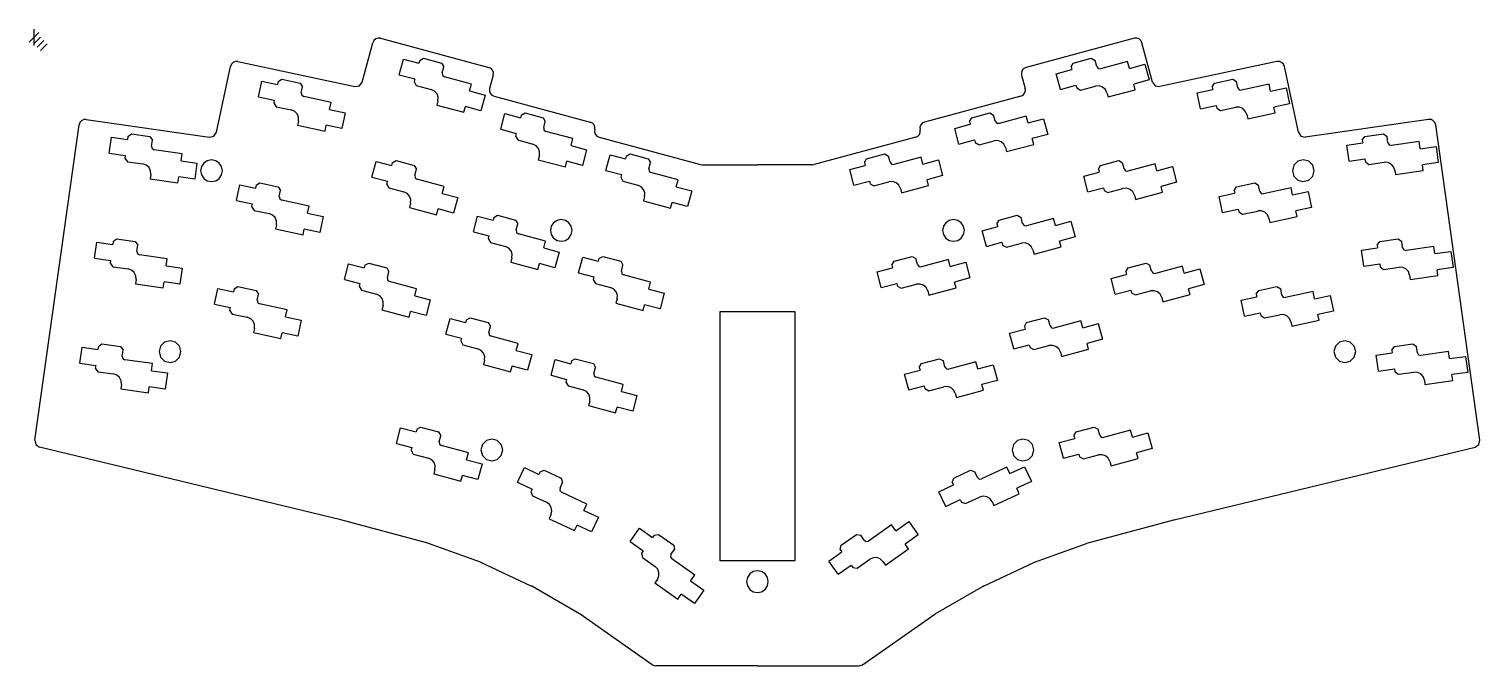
# Model space of a CAD drawing. Extents: x -1 to 232, y 0 to 102.
import ezdxf

# ---------------------------------------------------------------- set-up
doc = ezdxf.new("R2010")
doc.units = 0

msp = doc.modelspace()

# ---------------------------------------------------------------- linework, layer by layer
at = {"layer": 'BLACK'}
for p, q in [((54.558735, 100.436863), (54.38616, 100.086928)), ((54.852089, 100.694118), (54.558735, 100.436863)), ((55.221561, 100.819528), (54.852089, 100.694118)), ((55.6109, 100.794), (55.221561, 100.819528)), ((55.6112, 100.793), (72.9969, 96.13369)), ((176.592, 100.793), (159.2052, 96.13369)), ((176.987613, 100.817948), (176.5913, 100.793125)), ((177.350099, 100.693203), (176.987613, 100.817948)), ((177.63936, 100.441638), (177.350099, 100.693203)), ((177.816, 100.086), (177.63936, 100.441638)), ((52.691, 93.7606), (54.38618, 100.08678)), ((179.51, 93.7606), (177.81667, 100.08678)), ((29.2903, 85.7173), (31.5382, 96.2927)), ((31.692269, 96.652173), (31.53804, 96.29339)), ((31.972155, 96.924525), (31.692269, 96.652173)), ((32.335013, 97.068907), (31.972155, 96.924525)), ((32.7255, 97.0633), (32.335013, 97.068907)), ((32.7251, 97.0626), (51.516, 93.04094)), ((58.6301, 94.9644), (59.303199, 97.47529)), ((59.3032, 97.4753), (61.79002, 96.808551)), ((61.9062, 97.2425), (61.790048, 96.808584)), ((61.9062, 97.2425), (62.519239, 97.597041)), ((62.5192, 97.597), (65.41612, 96.819126)), ((65.4162, 96.8192), (65.770212, 96.208013)), ((65.5111, 95.2422), (65.770127, 96.207928)), ((73.34788, 95.962277), (72.997939, 96.13485)), ((73.605137, 95.66892), (73.34788, 95.962277)), ((73.730541, 95.299442), (73.605137, 95.66892)), ((158.597791, 95.668937), (158.473061, 95.306423)), ((158.849353, 95.95823), (158.597791, 95.668937)), ((159.205, 96.1349), (158.849353, 95.95823)), ((164.061, 95.1073), (166.54914, 95.774049)), ((166.432, 96.208), (166.786012, 96.819187)), ((166.432, 96.208), (166.548946, 95.774084)), ((166.786, 96.8192), (169.68292, 97.597074)), ((169.683, 97.597), (170.296039, 97.242459)), ((170.555, 96.2768), (170.295973, 97.242528)), ((170.555, 96.2772), (170.78796, 95.973591)), ((170.78796, 95.973591), (171.167372, 95.923638)), ((175.515, 97.089), (171.16711, 95.92483)), ((175.811, 95.9778), (175.514667, 97.08905)), ((175.811, 95.9778), (178.29808, 96.644549)), ((178.298, 96.6445), (178.970041, 94.13361)), ((199.478, 97.0626), (180.6873, 93.04094)), ((199.867059, 97.068922), (199.47658, 97.063337)), ((200.229903, 96.924529), (199.867059, 97.068922)), ((200.509777, 96.652176), (200.229903, 96.924529)), ((200.664, 96.2934), (200.509777, 96.652176)), ((202.913, 85.7173), (200.66404, 96.2927)), ((36.0443, 91.4005), (36.585108, 93.94314)), ((36.5851, 93.9431), (39.10314, 93.408642)), ((39.197, 93.8479), (39.103073, 93.408692)), ((39.197, 93.8479), (39.790195, 94.234191)), ((39.7902, 94.2342), (42.72416, 93.609784)), ((42.7242, 93.6098), (43.110227, 93.017134)), ((51.5158, 93.0409), (52.247019, 93.165719)), ((52.247019, 93.165719), (52.69106, 93.759931)), ((58.6301, 94.9644), (61.11718, 94.297651)), ((61.1172, 94.2977), (60.99999, 93.863784)), ((61, 93.8638), (61.354012, 93.249967)), ((61.354, 93.2499), (63.76911, 92.604317)), ((65.5111, 95.242), (65.561058, 94.862604)), ((65.561058, 94.862604), (65.864652, 94.629649)), ((70.2112, 93.4643), (65.86516, 94.62847)), ((69.9141, 92.353), (70.211227, 93.46425)), ((73.705, 94.9089), (73.122124, 92.73667)), ((73.705, 94.9101), (73.730541, 95.299442)), ((158.473061, 95.306423), (158.49791, 94.91009)), ((158.498, 94.9089), (159.079818, 92.73667)), ((164.734, 92.5964), (164.060901, 95.10729)), ((164.734, 92.5964), (167.22187, 93.263149)), ((167.222, 93.2632), (167.338152, 92.826638)), ((170.95937, 93.157913), (170.36489, 93.12066)), ((171.503114, 92.970806), (170.95937, 93.157913)), ((178.97, 94.1336), (176.48292, 93.466851)), ((176.729, 92.5488), (176.482938, 93.466903)), ((179.511, 93.76), (179.955001, 93.165813)), ((179.955001, 93.165813), (180.68617, 93.040969)), ((189.093, 93.0171), (189.476645, 93.609766)), ((189.477, 93.6098), (192.41123, 94.234216)), ((192.411, 94.2342), (193.003666, 93.847909)), ((193.213, 92.8716), (193.003979, 93.847911)), ((198.208, 93.4219), (193.80534, 92.485276)), ((198.446, 92.2974), (198.207875, 93.42188)), ((36.0443, 91.4005), (38.56313, 90.866042)), ((38.5631, 90.866), (38.469173, 90.424146)), ((42.9021, 92.0392), (42.971847, 91.662937)), ((42.9023, 92.0381), (43.110262, 93.017057)), ((42.971847, 91.662937), (43.287219, 91.44619)), ((47.688, 90.5115), (43.28719, 91.445478)), ((64.294257, 92.34417), (63.76934, 92.60303)), ((64.680155, 91.904136), (64.294257, 92.34417)), ((64.868283, 91.349921), (64.680155, 91.904136)), ((64.83, 90.7659), (64.868283, 91.349921)), ((69.9141, 92.353), (72.40118, 91.688897)), ((72.4011, 91.6889), (71.728001, 89.17536)), ((73.1221, 92.7368), (73.09727, 92.340476)), ((73.09727, 92.340476), (73.222012, 91.977977)), ((73.222012, 91.977977), (73.47358, 91.688702)), ((73.47358, 91.688702), (73.829225, 91.51205)), ((73.8291, 91.5116), (89.2842, 87.37088)), ((158.373, 91.5116), (142.9182, 87.37088)), ((158.373, 91.5121), (158.722937, 91.684654)), ((158.722937, 91.684654), (158.980202, 91.977989)), ((158.980202, 91.977989), (159.105628, 92.347447)), ((159.105628, 92.347447), (159.080119, 92.73678)), ((167.338, 92.8266), (167.94998, 92.474705)), ((167.95, 92.4747), (170.36485, 93.120283)), ((171.937024, 92.593462), (171.503114, 92.970806)), ((172.202, 92.06), (171.937024, 92.593462)), ((172.202, 92.0593), (172.383239, 91.384613)), ((172.383, 91.3846), (176.7293, 92.54877)), ((186.667, 92.0408), (189.18583, 92.577903)), ((187.207, 89.4982), (186.667251, 92.04084)), ((189.093, 93.0171), (189.185604, 92.577892)), ((193.213, 92.8708), (193.429762, 92.555429)), ((193.429762, 92.555429), (193.806036, 92.485699)), ((198.446, 92.2974), (200.96483, 92.831858)), ((200.965, 92.8319), (201.504749, 90.28926)), ((38.4692, 90.4242), (38.854168, 89.831534)), ((38.8541, 89.8315), (41.30017, 89.312917)), ((41.846647, 89.075986), (41.30005, 89.31268)), ((42.246182, 88.662419), (41.846647, 89.075986)), ((42.461489, 88.129213), (42.246182, 88.662419)), ((47.4491, 89.3844), (47.688018, 90.51152)), ((47.4491, 89.3844), (49.96819, 88.849942)), ((49.9682, 88.8499), (49.428186, 86.30726)), ((64.8301, 90.7655), (64.648067, 90.090813)), ((64.6481, 90.0908), (68.9952, 88.92399)), ((68.9952, 88.924), (69.240998, 89.842103)), ((71.728, 89.1754), (69.24092, 89.842149)), ((74.916, 86.1988), (75.589099, 88.71234)), ((75.5891, 88.7123), (78.07697, 88.045551)), ((78.1931, 88.4795), (78.80508, 88.834041)), ((78.8051, 88.834), (81.70308, 88.056126)), ((150.499, 88.0562), (153.39698, 88.834074)), ((153.397, 88.834), (154.00898, 88.479459)), ((187.207, 89.4982), (189.72583, 90.035303)), ((189.726, 90.0353), (189.82125, 89.593446)), ((189.821, 89.5934), (190.413666, 89.209755)), ((190.414, 89.2098), (192.85875, 89.728383)), ((193.454533, 89.734539), (192.85892, 89.72845)), ((193.987739, 89.519232), (193.454533, 89.734539)), ((194.401306, 89.119697), (193.987739, 89.519232)), ((194.638, 88.5731), (194.401306, 89.119697)), ((194.639, 88.5721), (194.781875, 87.889476)), ((194.782, 87.8895), (199.18466, 88.823478)), ((201.505, 90.2893), (198.98617, 89.752197)), ((199.185, 88.8235), (198.986563, 89.752186)), ((0.141943, 36.3355), (7.252343, 86.9264)), ((7.381317, 87.295443), (7.25229, 86.926413)), ((7.641967, 87.586807), (7.381317, 87.295443)), ((7.994405, 87.755977), (7.641967, 87.586807)), ((8.38477, 87.7771), (7.994405, 87.755977)), ((8.38529, 87.7784), (28.16919, 84.93413)), ((42.3101, 86.8497), (46.71117, 85.913076)), ((42.4551, 87.5323), (42.310109, 86.849676)), ((42.4554, 87.5336), (42.461489, 88.129213)), ((46.7112, 85.9131), (46.909108, 86.841786)), ((49.4282, 86.3073), (46.90911, 86.841758)), ((74.916, 86.1988), (77.40414, 85.532051)), ((78.1931, 88.4795), (78.076948, 88.045584)), ((81.7031, 88.0562), (82.057112, 87.445013)), ((81.7981, 86.4793), (82.057127, 87.445028)), ((81.7981, 86.4781), (81.848058, 86.098704)), ((89.633805, 87.198412), (89.283841, 87.37098)), ((89.891088, 86.905052), (89.633805, 87.198412)), ((90.016518, 86.535563), (89.891088, 86.905052)), ((89.991, 86.1462), (90.016518, 86.535563)), ((142.310794, 86.904982), (142.186051, 86.542489)), ((142.186051, 86.542489), (142.210878, 86.14617)), ((142.562359, 87.194252), (142.310794, 86.904982)), ((142.918, 87.3709), (142.562359, 87.194252)), ((148.448, 83.8308), (147.774901, 86.34169)), ((147.775, 86.3417), (150.26208, 87.008449)), ((150.145, 87.445), (150.499012, 88.056187)), ((150.145, 87.445), (150.26221, 87.008438)), ((154.268, 87.5138), (154.008973, 88.479528)), ((154.268, 87.5134), (154.500959, 87.209793)), ((154.500959, 87.209793), (154.880369, 87.159838)), ((159.227, 88.3234), (154.8799, 87.15923)), ((159.525, 87.2148), (159.22708, 88.3234)), ((159.525, 87.2148), (162.01208, 87.878903)), ((162.012, 87.8789), (162.685099, 85.36801)), ((223.817, 87.7784), (204.0315, 84.93413)), ((224.207877, 87.755955), (223.81751, 87.777061)), ((224.560321, 87.586794), (224.207877, 87.755955)), ((224.820974, 87.295432), (224.560321, 87.586794)), ((224.95, 86.9264), (224.820974, 87.295432)), ((232.059, 36.3355), (224.94965, 86.9264)), ((12.0892, 82.3623), (12.45115, 84.93669)), ((12.4511, 84.9367), (15.00115, 84.579513)), ((15.0631, 85.0241), (15.001188, 84.579601)), ((15.0631, 85.0241), (15.628249, 85.450079)), ((15.6283, 85.45), (18.5993, 85.031959)), ((18.5993, 85.032), (19.02422, 84.468438)), ((18.8853, 83.4762), (19.024206, 84.468386)), ((28.169, 84.9346), (28.883522, 85.104416)), ((28.883522, 85.104416), (29.28936, 85.716522)), ((77.4041, 85.5321), (77.287154, 85.098184)), ((77.2872, 85.0981), (77.641212, 84.486913)), ((77.6412, 84.487), (80.05605, 83.838772)), ((80.588802, 83.574134), (80.05534, 83.83911)), ((81.848058, 86.098704), (82.151652, 85.865749)), ((86.4981, 84.7013), (82.151, 85.86547)), ((86.1999, 83.59), (86.498085, 84.70125)), ((89.9911, 86.1462), (89.965575, 85.756842)), ((89.965575, 85.756842), (90.090998, 85.387354)), ((89.9912, 86.1459), (89.9912, 86.1459)), ((90.090998, 85.387354), (90.348273, 85.093993)), ((90.348273, 85.093993), (90.69823, 84.92142)), ((90.6981, 84.9209), (106.9919, 80.55528)), ((141.504, 84.9209), (125.2102, 80.55528)), ((141.504, 84.9214), (141.859636, 85.098059)), ((141.859636, 85.098059), (142.111195, 85.387335)), ((142.111195, 85.387335), (142.235933, 85.749831)), ((142.235933, 85.749831), (142.211103, 86.14615)), ((148.448, 83.8308), (150.93482, 84.497549)), ((150.935, 84.4975), (151.051152, 84.063584)), ((151.051, 84.0636), (151.663774, 83.709059)), ((151.664, 83.7091), (154.07806, 84.357328)), ((154.662899, 84.395039), (154.07888, 84.35676)), ((155.21711, 84.206911), (154.662899, 84.395039)), ((155.657141, 83.821014), (155.21711, 84.206911)), ((162.685, 85.368), (160.19792, 84.701251)), ((160.443, 83.7858), (160.197996, 84.701257)), ((202.913, 85.7165), (203.318844, 85.104383)), ((203.318844, 85.104383), (204.03338, 84.934578)), ((210.689, 83.6641), (213.23958, 84.021287)), ((213.178, 84.4684), (213.601333, 85.031962)), ((213.178, 84.4684), (213.238854, 84.021255)), ((213.602, 85.032), (216.57327, 85.450041)), ((216.573, 85.45), (217.139208, 85.024021)), ((217.277, 84.0345), (217.139417, 85.02404)), ((217.278, 84.0336), (217.472226, 83.703862)), ((222.299, 84.2356), (217.84342, 83.608538)), ((222.46, 83.0952), (222.298604, 84.23555)), ((12.0892, 82.3623), (14.63925, 82.002467)), ((14.6392, 82.0025), (14.576229, 81.558001)), ((14.5763, 81.558), (15.002279, 80.994438)), ((18.885, 83.477), (18.980814, 83.106503)), ((18.980814, 83.106503), (19.310547, 82.912274)), ((23.7671, 82.2856), (19.31126, 82.912662)), ((23.6073, 81.1479), (23.767108, 82.28561)), ((80.966146, 83.140224), (80.588802, 83.574134)), ((81.116, 82.0025), (80.935025, 81.325168)), ((81.153253, 82.59648), (80.966146, 83.140224)), ((81.116, 82.002), (81.153253, 82.59648)), ((86.1999, 83.59), (88.68804, 82.923251)), ((88.6881, 82.9233), (88.015001, 80.41241)), ((91.785, 79.608), (92.458099, 82.12154)), ((92.4581, 82.1216), (94.94597, 81.454851)), ((95.0622, 81.8887), (94.946048, 81.454784)), ((95.0622, 81.8887), (95.67418, 82.243241)), ((95.6741, 82.2433), (98.57208, 81.465426)), ((133.63, 81.4654), (136.52824, 82.243274)), ((136.528, 82.2433), (137.13998, 81.888759)), ((137.399, 80.923), (137.139973, 81.888728)), ((142.358, 81.7326), (138.01117, 80.56843)), ((142.656, 80.624), (142.357815, 81.7326)), ((155.916, 83.2961), (155.657141, 83.821014)), ((155.916, 83.2963), (156.096975, 82.618968)), ((156.097, 82.619), (160.44304, 83.78581)), ((211.051, 81.0897), (210.688521, 83.66409)), ((217.472226, 83.703862), (217.842726, 83.608045)), ((222.46, 83.0952), (225.00793, 83.455033)), ((225.008, 83.4551), (225.370479, 80.87806)), ((15.0022, 80.9945), (17.47711, 80.64525)), ((18.030512, 80.452319), (17.47796, 80.64528)), ((18.467159, 80.062593), (18.030512, 80.452319)), ((18.721425, 79.535435), (18.467159, 80.062593)), ((18.7546, 78.9511), (18.721425, 79.535435)), ((23.6073, 81.1479), (26.15709, 80.788067)), ((26.1571, 80.7881), (25.79515, 78.21371)), ((26.881836, 80.242235), (26.74311, 79.5624)), ((26.74311, 79.5624), (26.881836, 78.882565)), ((27.257148, 80.797132), (26.881836, 80.242235)), ((27.81294, 81.171117), (27.257148, 80.797132)), ((28.493105, 81.308217), (27.81294, 81.171117)), ((29.17327, 81.171117), (28.493105, 81.308217)), ((29.729062, 80.797132), (29.17327, 81.171117)), ((30.104374, 80.242235), (29.729062, 80.797132)), ((30.2431, 79.5624), (30.104374, 80.242235)), ((30.104374, 78.882565), (30.2431, 79.5624)), ((30.2431, 79.5624), (30.2431, 79.5624)), ((54.2301, 78.5418), (54.903199, 81.05534)), ((54.9032, 81.0553), (57.39002, 80.388551)), ((57.5062, 80.8225), (57.390048, 80.388584)), ((57.5062, 80.8225), (58.119239, 81.177041)), ((58.1192, 81.177), (61.01718, 80.399126)), ((61.0172, 80.3991), (61.370154, 79.787913)), ((61.1111, 78.8222), (61.370127, 79.787928)), ((80.935, 81.3252), (85.2821, 80.16103)), ((85.2821, 80.161), (85.528162, 81.079103)), ((88.015, 80.4124), (85.52818, 81.079149)), ((91.785, 79.608), (94.27314, 78.941251)), ((98.5721, 81.4654), (98.926112, 80.854213)), ((98.6671, 79.8885), (98.926127, 80.854228)), ((98.6671, 79.8875), (98.717047, 79.508088)), ((98.717047, 79.508088), (99.020652, 79.275123)), ((103.367, 78.1105), (99.0199, 79.27467)), ((106.992, 80.5556), (107.25076, 80.521548)), ((107.251, 80.5209), (116.101, 80.5209)), ((124.951, 80.5209), (116.101, 80.5209)), ((124.951, 80.5215), (125.209754, 80.555605)), ((131.579, 77.24), (130.905901, 79.75354)), ((130.906, 79.7536), (133.39308, 80.417703)), ((133.276, 80.8542), (133.629747, 81.465387)), ((133.276, 80.8542), (133.392946, 80.417638)), ((137.399, 80.9228), (137.631959, 80.619193)), ((137.631959, 80.619193), (138.011369, 80.569238)), ((142.656, 80.624), (145.14282, 81.290749)), ((145.143, 81.2908), (145.816099, 78.77726)), ((168.461, 78.6873), (170.94808, 79.351403)), ((170.832, 79.788), (171.186012, 80.399187)), ((170.832, 79.788), (170.948152, 79.351438)), ((171.186, 80.3991), (174.08371, 81.176974)), ((174.084, 81.177), (174.695187, 80.822459)), ((174.954, 79.8567), (174.694709, 80.822428)), ((174.955, 79.8566), (175.187969, 79.553005)), ((175.187969, 79.553005), (175.567377, 79.503064)), ((179.915, 80.6664), (175.5679, 79.50223)), ((180.211, 79.5578), (179.914667, 80.6664)), ((180.211, 79.5578), (182.69808, 80.224549)), ((182.698, 80.2245), (183.370041, 77.71096)), ((202.193451, 80.4374), (201.958995, 79.5624)), ((201.958995, 79.5624), (202.193453, 78.6874)), ((202.833995, 81.077944), (202.193451, 80.4374)), ((203.708995, 81.3124), (202.833995, 81.077944)), ((204.583995, 81.077944), (203.708995, 81.3124)), ((205.22454, 80.4374), (204.583995, 81.077944)), ((205.459, 79.5624), (205.22454, 80.4374)), ((205.224542, 78.6874), (205.458998, 79.5624)), ((205.458998, 79.5624), (205.459, 79.5624)), ((211.051, 81.0897), (213.60158, 81.446887)), ((213.602, 81.4469), (213.6655, 81.002401)), ((213.665, 81.0024), (214.228562, 80.576421)), ((214.229, 80.5764), (216.7055, 80.923004)), ((217.299437, 80.888065), (216.70485, 80.92354)), ((217.816324, 80.636087), (217.299437, 80.888065)), ((218.201012, 80.208676), (217.816324, 80.636087)), ((218.399, 79.6469), (218.201012, 80.208676)), ((218.399, 79.6477), (218.496896, 78.954493)), ((218.496, 78.9545), (222.95158, 79.578916)), ((225.37, 80.878), (222.81942, 80.520813)), ((222.952, 79.5789), (222.819708, 80.520815)), ((18.754, 78.9519), (18.657163, 78.258693)), ((18.6572, 78.2587), (23.11304, 77.631638)), ((23.113, 77.6316), (23.245027, 78.573515)), ((25.7951, 78.2137), (23.24505, 78.573533)), ((26.881836, 78.882565), (27.257148, 78.327668)), ((27.257148, 78.327668), (27.81294, 77.953683)), ((27.81294, 77.953683), (28.493105, 77.816583)), ((28.493105, 77.816583), (29.17327, 77.953683)), ((29.17327, 77.953683), (29.729062, 78.327668)), ((29.729062, 78.327668), (30.104374, 78.882565)), ((32.5102, 74.7715), (33.050214, 77.31679)), ((33.0502, 77.3168), (35.56903, 76.779697)), ((35.6633, 77.2215), (35.569108, 76.779646)), ((35.6633, 77.2215), (36.256231, 77.605145)), ((36.2562, 77.6051), (39.19016, 76.980684)), ((39.1902, 76.9807), (39.575168, 76.388034)), ((54.2301, 78.5418), (56.71718, 77.877697)), ((56.601, 77.4411), (56.953954, 76.829913)), ((56.7172, 77.8777), (56.601048, 77.441138)), ((61.1111, 78.8213), (61.161058, 78.441904)), ((61.161058, 78.441904), (61.464652, 78.208949)), ((65.812, 77.0442), (61.46517, 78.20837)), ((65.5141, 75.933), (65.81202, 77.04425)), ((94.2732, 78.9413), (94.15599, 78.507384)), ((94.156, 78.5074), (94.510012, 77.896213)), ((94.51, 77.8962), (96.92511, 77.247972)), ((97.457802, 76.983634), (96.92434, 77.24861)), ((97.835146, 76.549724), (97.457802, 76.983634)), ((103.07, 76.9993), (103.367127, 78.11055)), ((103.07, 76.9993), (105.55708, 76.332551)), ((131.579, 77.24), (134.06582, 77.906749)), ((134.066, 77.9068), (134.182152, 77.472884)), ((134.182, 77.4729), (134.795039, 77.118359)), ((134.795, 77.1183), (137.20879, 77.766528)), ((137.793899, 77.804439), (137.20988, 77.76616)), ((138.34811, 77.616311), (137.793899, 77.804439)), ((138.788141, 77.230414), (138.34811, 77.616311)), ((139.047, 76.7055), (138.788141, 77.230414)), ((139.228, 76.0282), (143.57404, 77.19501)), ((145.816, 78.7772), (143.32892, 78.110451)), ((143.574, 77.195), (143.328996, 78.110457)), ((169.134, 76.1738), (168.460901, 78.68734)), ((183.37, 77.711), (180.88292, 77.044251)), ((181.129, 76.1288), (180.882938, 77.044257)), ((192.628, 76.3881), (193.011645, 76.980766)), ((193.012, 76.9807), (195.94623, 77.605116)), ((195.946, 77.6051), (196.538666, 77.221455)), ((196.748, 76.2425), (196.538979, 77.221457)), ((202.193453, 78.6874), (202.833998, 78.046856)), ((202.833998, 78.046856), (203.708998, 77.8124)), ((203.708998, 77.8124), (204.583998, 78.046856)), ((204.583998, 78.046856), (205.224542, 78.6874)), ((32.5102, 74.7715), (35.02824, 74.237042)), ((39.3671, 75.4107), (39.436836, 75.03442)), ((39.3672, 75.4118), (39.575162, 76.388111)), ((39.436836, 75.03442), (39.752219, 74.817664)), ((44.154, 73.8825), (39.7521, 74.8164)), ((56.954, 76.8299), (59.36911, 76.181672)), ((59.902802, 75.917334), (59.36934, 76.18231)), ((60.280146, 75.483424), (59.902802, 75.917334)), ((60.467253, 74.93968), (60.280146, 75.483424)), ((60.43, 74.3452), (60.467253, 74.93968)), ((65.5141, 75.933), (68.00118, 75.266251)), ((68.0011, 75.2662), (67.328001, 72.75531)), ((97.804, 74.7344), (102.1511, 73.57023)), ((97.985, 75.4118), (97.804025, 74.734468)), ((98.022253, 76.00598), (97.835146, 76.549724)), ((97.985, 75.4115), (98.022253, 76.00598)), ((105.557, 76.3325), (104.883901, 73.82161)), ((139.047, 76.7056), (139.227975, 76.028268)), ((169.134, 76.1738), (171.62108, 76.840549)), ((171.621, 76.8405), (171.737946, 76.406584)), ((171.738, 76.4066), (172.34998, 76.052059)), ((172.35, 76.052), (174.76617, 76.700228)), ((175.35937, 76.737213), (174.76489, 76.69996)), ((175.903114, 76.550106), (175.35937, 76.737213)), ((176.337024, 76.172762), (175.903114, 76.550106)), ((176.602, 75.6393), (176.337024, 76.172762)), ((176.602, 75.6393), (176.781916, 74.961968)), ((176.782, 74.962), (181.1291, 76.12881)), ((190.202, 75.4144), (192.72083, 75.948858)), ((190.742, 72.8691), (190.202251, 75.41439)), ((192.628, 76.3881), (192.720604, 75.948892)), ((196.748, 76.2423), (196.964754, 75.926912)), ((196.964754, 75.926912), (197.341036, 75.857173)), ((201.743, 76.7929), (197.34034, 75.856276)), ((201.981, 75.6684), (201.742875, 76.79288)), ((201.981, 75.6684), (204.49983, 76.202858)), ((204.5, 76.2029), (205.039749, 73.66026)), ((34.9351, 73.7978), (35.320068, 73.205134)), ((35.0283, 74.237), (34.935167, 73.797792)), ((35.3201, 73.2051), (37.76511, 72.683871)), ((38.302796, 72.453175), (37.76505, 72.68421)), ((38.711195, 72.033938), (38.302796, 72.453175)), ((43.9151, 72.758), (44.154018, 73.88248)), ((43.9151, 72.758), (46.43419, 72.220897)), ((46.4342, 72.2209), (45.893128, 69.67826)), ((60.4301, 74.3455), (60.248067, 73.668168)), ((60.2481, 73.6682), (64.5952, 72.50403)), ((64.5952, 72.504), (64.841262, 73.422103)), ((67.328, 72.7553), (64.84118, 73.422049)), ((70.516, 69.7788), (71.189099, 72.28969)), ((71.1891, 72.2897), (73.67697, 71.622951)), ((73.7931, 72.0595), (74.40508, 72.411395)), ((74.4051, 72.4114), (77.30308, 71.636172)), ((102.151, 73.5703), (102.397062, 74.488403)), ((104.884, 73.8216), (102.39718, 74.488349)), ((154.899, 71.6362), (157.79698, 72.411428)), ((157.797, 72.4114), (158.40898, 72.059505)), ((190.742, 72.8691), (193.26083, 73.406203)), ((193.261, 73.4062), (193.35625, 72.964346)), ((193.356, 72.9644), (193.948666, 72.580755)), ((193.948, 72.5807), (196.39275, 73.099283)), ((196.988533, 73.106139), (196.39292, 73.10005)), ((197.521739, 72.890832), (196.988533, 73.106139)), ((197.935306, 72.491297), (197.521739, 72.890832)), ((198.172, 71.9447), (197.935306, 72.491297)), ((198.317, 71.2604), (202.71966, 72.194378)), ((202.719, 72.1944), (202.520563, 73.125732)), ((205.04, 73.6602), (202.52117, 73.125742)), ((38.928068, 71.490326), (38.711195, 72.033938)), ((38.775, 70.2206), (43.17713, 69.283976)), ((38.9211, 70.9059), (38.77505, 70.22063)), ((38.9204, 70.9051), (38.928068, 71.490326)), ((43.1772, 69.284), (43.37405, 70.212686)), ((45.8931, 69.6782), (43.37401, 70.212658)), ((73.7931, 72.0595), (73.676948, 71.622938)), ((77.3031, 71.6362), (77.657112, 71.022367)), ((77.3981, 70.0566), (77.657127, 71.022328)), ((77.3981, 70.0573), (77.448047, 69.677888)), ((83.013836, 70.664135), (82.87511, 69.9843)), ((82.87511, 69.9843), (83.013836, 69.304465)), ((83.389148, 71.219032), (83.013836, 70.664135)), ((83.94494, 71.593017), (83.389148, 71.219032)), ((84.625105, 71.730117), (83.94494, 71.593017)), ((85.30527, 71.593017), (84.625105, 71.730117)), ((85.861062, 71.219032), (85.30527, 71.593017)), ((86.236374, 70.664135), (85.861062, 71.219032)), ((86.3751, 69.9843), (86.236374, 70.664135)), ((86.236374, 69.304465), (86.3751, 69.9843)), ((86.3751, 69.9843), (86.3751, 69.9843)), ((145.965736, 70.664135), (145.82701, 69.9843)), ((145.82701, 69.9843), (145.965736, 69.304465)), ((146.341048, 71.219032), (145.965736, 70.664135)), ((146.89684, 71.593017), (146.341048, 71.219032)), ((147.577005, 71.730117), (146.89684, 71.593017)), ((148.25717, 71.593017), (147.577005, 71.730117)), ((148.812962, 71.219032), (148.25717, 71.593017)), ((149.188274, 70.664135), (148.812962, 71.219032)), ((149.327, 69.9843), (149.188274, 70.664135)), ((149.188274, 69.304465), (149.327, 69.9843)), ((149.327, 69.9843), (149.327, 69.9843)), ((152.847, 67.4108), (152.174959, 69.92169)), ((152.175, 69.9217), (154.66208, 70.588449)), ((154.545, 71.0223), (154.899012, 71.636133)), ((154.545, 71.0223), (154.66221, 70.588384)), ((158.668, 71.0938), (158.408973, 72.059528)), ((158.668, 71.0926), (158.900966, 70.789009)), ((158.900966, 70.789009), (159.280369, 70.739064)), ((163.627, 71.9034), (159.2799, 70.73923)), ((163.925, 70.7921), (163.62708, 71.90335)), ((163.925, 70.7921), (166.41208, 71.458849)), ((166.412, 71.4589), (167.085099, 68.94801)), ((198.171, 71.9457), (198.316521, 71.26043)), ((9.72329, 65.5269), (10.08524, 68.10129)), ((10.0852, 68.1013), (12.63525, 67.744113)), ((12.6972, 68.1886), (12.635288, 67.744101)), ((12.6972, 68.1886), (13.262085, 68.614579)), ((13.2621, 68.6146), (16.2331, 68.196559)), ((16.2331, 68.1966), (16.658285, 67.633038)), ((16.5191, 66.6435), (16.658271, 67.63304)), ((70.516, 69.7788), (73.00414, 69.112051)), ((73.0041, 69.112), (72.887154, 68.678084)), ((72.8872, 68.6781), (73.241212, 68.064267)), ((73.2412, 68.0643), (75.65605, 67.418717)), ((77.448047, 69.677888), (77.751652, 69.444923)), ((82.0981, 68.2812), (77.75206, 69.44537)), ((81.801, 67.17), (82.098127, 68.28125)), ((83.013836, 69.304465), (83.389148, 68.749568)), ((83.389148, 68.749568), (83.94494, 68.375583)), ((83.94494, 68.375583), (84.625105, 68.238483)), ((84.625105, 68.238483), (85.30527, 68.375583)), ((85.30527, 68.375583), (85.861062, 68.749568)), ((85.861062, 68.749568), (86.236374, 69.304465)), ((145.965736, 69.304465), (146.341048, 68.749568)), ((146.341048, 68.749568), (146.89684, 68.375583)), ((146.89684, 68.375583), (147.577005, 68.238483)), ((147.577005, 68.238483), (148.25717, 68.375583)), ((148.25717, 68.375583), (148.812962, 68.749568)), ((148.812962, 68.749568), (149.188274, 69.304465)), ((152.847, 67.4108), (155.33487, 68.077549)), ((155.335, 68.0775), (155.451152, 67.643584)), ((155.451, 67.6436), (156.063774, 67.289059)), ((156.064, 67.2891), (158.47806, 67.937328)), ((159.07337, 67.973213), (158.47889, 67.93596)), ((159.617114, 67.786106), (159.07337, 67.973213)), ((160.051024, 67.408762), (159.617114, 67.786106)), ((167.085, 68.948), (164.59686, 68.281251)), ((164.843, 67.3631), (164.596938, 68.281203)), ((215.544, 67.633), (215.969979, 68.196562)), ((215.544, 67.633), (215.6075, 67.185855)), ((215.97, 68.1966), (218.94127, 68.614641)), ((218.941, 68.6146), (219.504562, 68.188621)), ((219.645, 67.1991), (219.504771, 68.18864)), ((9.72329, 65.5269), (12.27308, 65.169713)), ((16.519, 66.6424), (16.614813, 66.271903)), ((16.614813, 66.271903), (16.944545, 66.077674)), ((21.4012, 65.4502), (16.9451, 66.0773)), ((21.2411, 64.3125), (21.401173, 65.45021)), ((76.188802, 67.153434), (75.65534, 67.41841)), ((76.566146, 66.719524), (76.188802, 67.153434)), ((76.716, 65.5825), (76.535025, 64.905168)), ((76.753253, 66.17578), (76.566146, 66.719524)), ((76.716, 65.5813), (76.753253, 66.17578)), ((81.801, 67.17), (84.28808, 66.503251)), ((84.2881, 66.5032), (83.615001, 63.99231)), ((87.385, 63.188), (88.058099, 65.69889)), ((88.0581, 65.6989), (90.54597, 65.032151)), ((90.6621, 65.4687), (90.545948, 65.032138)), ((90.6621, 65.4687), (91.275139, 65.820595)), ((91.2752, 65.8206), (94.17212, 65.045372)), ((138.03, 65.0454), (140.92798, 65.820628)), ((140.928, 65.8206), (141.540245, 65.468705)), ((141.799, 64.503), (141.540238, 65.468728)), ((146.758, 65.3126), (142.41117, 64.14843)), ((147.056, 64.2014), (146.75808, 65.31265)), ((160.316, 66.8753), (160.051024, 67.408762)), ((160.316, 66.8763), (160.496975, 66.198968)), ((160.497, 66.199), (164.84304, 67.36317)), ((213.419, 64.2543), (213.056521, 66.82869)), ((213.057, 66.8287), (215.60758, 67.185887)), ((219.644, 67.1991), (219.838224, 66.869389)), ((219.838224, 66.869389), (220.208699, 66.773571)), ((224.664, 67.4002), (220.20842, 66.773138)), ((224.825, 66.2598), (224.663604, 67.40015)), ((224.825, 66.2598), (227.37558, 66.619633)), ((227.376, 66.6197), (227.735833, 64.04531)), ((12.2101, 64.7226), (12.636079, 64.159038)), ((12.2731, 65.1697), (12.210129, 64.722555)), ((12.6361, 64.159), (15.11207, 63.80975)), ((15.673736, 63.612662), (15.11196, 63.81065)), ((16.101147, 63.227974), (15.673736, 63.612662)), ((16.353125, 62.711087), (16.101147, 63.227974)), ((21.2411, 64.3125), (23.79115, 63.955313)), ((23.7912, 63.9553), (23.42925, 61.37826)), ((49.8301, 62.1217), (50.503199, 64.63259)), ((50.5032, 64.6326), (52.99002, 63.965851)), ((53.1062, 64.4025), (52.990048, 63.965938)), ((53.1062, 64.4025), (53.719239, 64.754395)), ((53.7192, 64.7544), (56.61718, 63.979172)), ((56.6172, 63.9791), (56.970154, 63.365267)), ((56.7111, 62.3996), (56.970127, 63.365328)), ((76.535, 64.9052), (80.8821, 63.74103)), ((80.8821, 63.741), (81.128162, 64.659103)), ((83.615, 63.9924), (81.12818, 64.659149)), ((87.385, 63.188), (89.87314, 62.521251)), ((94.1721, 65.0454), (94.526112, 64.431567)), ((94.2671, 63.4658), (94.526127, 64.431528)), ((94.2671, 63.4668), (94.317047, 63.087388)), ((94.317047, 63.087388), (94.620652, 62.854423)), ((135.978, 60.82), (135.305959, 63.33089)), ((135.306, 63.3309), (137.79308, 63.997649)), ((137.676, 64.4316), (138.030012, 65.045433)), ((137.676, 64.4316), (137.79321, 63.997684)), ((141.799, 64.502), (142.031959, 64.198393)), ((142.031959, 64.198393), (142.411369, 64.148438)), ((147.056, 64.2014), (149.54308, 64.868149)), ((149.543, 64.8681), (150.216099, 62.35721)), ((172.861, 62.2646), (175.34834, 62.931349)), ((175.232, 63.3653), (175.586541, 63.979133)), ((175.232, 63.3653), (175.348417, 62.931384)), ((175.586, 63.9791), (178.48318, 64.754328)), ((178.484, 64.7544), (179.095187, 64.402505)), ((179.354, 63.4367), (179.094709, 64.402428)), ((179.354, 63.4358), (179.586962, 63.132189)), ((179.586962, 63.132189), (179.966377, 63.082238)), ((184.315, 64.2464), (179.9679, 63.08223)), ((184.611, 63.1351), (184.314667, 64.24635)), ((184.611, 63.1351), (187.09808, 63.801849)), ((187.098, 63.8019), (187.770041, 61.29101)), ((213.419, 64.2543), (215.96693, 64.611487)), ((215.967, 64.6115), (216.0305, 64.167001)), ((216.031, 64.167), (216.597208, 63.741021)), ((216.597, 63.741), (219.07085, 64.09025)), ((219.665437, 64.053665), (219.07085, 64.08914)), ((220.182324, 63.801687), (219.665437, 64.053665)), ((220.567012, 63.374276), (220.182324, 63.801687)), ((220.765, 62.8125), (220.567012, 63.374276)), ((225.32, 62.7462), (225.187708, 63.68547)), ((227.736, 64.0453), (225.18807, 63.685467)), ((16.3881, 62.1165), (16.291263, 61.423293)), ((16.2913, 61.4233), (20.74714, 60.796238)), ((16.3886, 62.1165), (16.353125, 62.711087)), ((20.7471, 60.7962), (20.879127, 61.738115)), ((23.4292, 61.3783), (20.87915, 61.738133)), ((28.9751, 58.1451), (29.516172, 60.68774)), ((29.5162, 60.6877), (32.03424, 60.150597)), ((32.1282, 60.5925), (32.034273, 60.150646)), ((32.1282, 60.5925), (32.721131, 60.978791)), ((32.7211, 60.9788), (35.65506, 60.354384)), ((49.8301, 62.1217), (52.31718, 61.454951)), ((52.201, 61.0211), (52.554218, 60.407267)), ((52.3172, 61.455), (52.201048, 61.021084)), ((56.7112, 62.4005), (56.761147, 62.021088)), ((56.761147, 62.021088), (57.064752, 61.788123)), ((61.4122, 60.6242), (57.0651, 61.78837)), ((61.114, 59.513), (61.412185, 60.62425)), ((89.7559, 62.0874), (90.109912, 61.473567)), ((89.8732, 62.5213), (89.75599, 62.087384)), ((90.11, 61.4735), (92.52511, 60.827917)), ((93.057802, 60.562434), (92.52434, 60.82741)), ((93.435146, 60.128524), (93.057802, 60.562434)), ((98.9671, 61.6905), (94.62106, 62.85467)), ((98.67, 60.5792), (98.967127, 61.69045)), ((98.67, 60.5792), (101.15708, 59.912451)), ((135.978, 60.82), (138.46587, 61.486749)), ((138.466, 61.4868), (138.582152, 61.050238)), ((138.582, 61.0502), (139.195039, 60.698305)), ((139.195, 60.6983), (141.60879, 61.346528)), ((142.193899, 61.383639), (141.60988, 61.34536)), ((142.74811, 61.195511), (142.193899, 61.383639)), ((143.188141, 60.809614), (142.74811, 61.195511)), ((143.447, 60.2847), (143.188141, 60.809614)), ((143.628, 59.6082), (147.97404, 60.77237)), ((150.216, 62.3572), (147.72786, 61.690451)), ((147.974, 60.7724), (147.727938, 61.690503)), ((173.533, 59.7537), (172.860695, 62.26459)), ((187.77, 61.291), (185.28292, 60.624251)), ((185.529, 59.7088), (185.282938, 60.624257)), ((196.547, 60.3543), (199.48123, 60.978716)), ((199.481, 60.9788), (200.073666, 60.592509)), ((200.283, 59.6135), (200.073979, 60.592457)), ((220.764, 62.8123), (220.861896, 62.119093)), ((220.862, 62.1191), (225.32022, 62.746162)), ((35.6551, 60.3543), (36.041127, 59.761634)), ((35.8331, 58.7827), (36.041062, 59.761657)), ((35.8331, 58.7824), (35.902847, 58.406137)), ((35.902847, 58.406137), (36.218219, 58.18939)), ((52.5542, 60.4073), (54.96905, 59.761717)), ((55.502802, 59.496434), (54.96934, 59.76141)), ((55.880146, 59.062524), (55.502802, 59.496434)), ((56.067253, 58.51878), (55.880146, 59.062524)), ((56.03, 57.9243), (56.067253, 58.51878)), ((61.114, 59.513), (63.60108, 58.846251)), ((63.6011, 58.8462), (62.928001, 56.33531)), ((93.404, 58.3144), (97.7511, 57.15023)), ((93.585, 58.9917), (93.404025, 58.314368)), ((93.622253, 59.58478), (93.435146, 60.128524)), ((93.585, 58.9903), (93.622253, 59.58478)), ((101.157, 59.9125), (100.483901, 57.40161)), ((143.446, 60.2855), (143.628033, 59.608168)), ((173.533, 59.7537), (176.02008, 60.420449)), ((176.02, 60.4205), (176.136417, 59.986584)), ((176.137, 59.9866), (176.750833, 59.632059)), ((176.751, 59.632), (179.16664, 60.280228)), ((179.75937, 60.316613), (179.16489, 60.27936)), ((180.303114, 60.129506), (179.75937, 60.316613)), ((180.737024, 59.752162), (180.303114, 60.129506)), ((181.002, 59.2187), (180.737024, 59.752162)), ((181.002, 59.2193), (181.181916, 58.541968)), ((181.182, 58.5419), (185.5291, 59.70871)), ((193.737, 58.7854), (196.25583, 59.319858)), ((194.277, 56.2427), (193.737251, 58.78534)), ((196.163, 59.7617), (196.546645, 60.354366)), ((196.163, 59.7617), (196.255604, 59.319846)), ((200.282, 59.6136), (200.498754, 59.298212)), ((200.498754, 59.298212), (200.875036, 59.228473)), ((205.278, 60.1638), (200.87534, 59.227176)), ((205.516, 59.0394), (205.277875, 60.16388)), ((205.516, 59.0394), (208.03483, 59.573858)), ((208.035, 59.5738), (208.574749, 57.03116)), ((28.9751, 58.1451), (31.49419, 57.607997)), ((31.4, 57.1688), (31.785233, 56.576134)), ((31.4942, 57.608), (31.400008, 57.168792)), ((31.7853, 56.5761), (34.23111, 56.054871)), ((34.777647, 55.819086), (34.23105, 56.05578)), ((40.6192, 57.2534), (36.21813, 58.190024)), ((40.3803, 56.1289), (40.619218, 57.25338)), ((40.3803, 56.1289), (42.89913, 55.594442)), ((55.848, 57.2481), (60.1951, 56.08393)), ((56.0301, 57.9255), (55.848067, 57.248168)), ((60.1951, 56.084), (60.441162, 57.002103)), ((62.928, 56.3353), (60.44118, 57.002049)), ((69.3931, 55.6368), (70.006139, 55.991341)), ((70.0061, 55.9914), (72.90302, 55.213526)), ((97.7511, 57.1502), (97.997162, 58.068303)), ((100.484, 57.4016), (97.99718, 58.068349)), ((110.101, 56.9891), (122.101, 56.9891)), ((110.101, 16.9891), (110.101, 56.9891)), ((122.101, 56.9891), (122.101, 16.9891)), ((159.299, 55.2135), (162.19698, 55.991374)), ((162.197, 55.9914), (162.80898, 55.636859)), ((194.277, 56.2427), (196.79583, 56.777158)), ((196.795, 56.7772), (196.887604, 56.335346)), ((196.888, 56.3353), (197.480666, 55.951655)), ((197.481, 55.9517), (199.92839, 56.470283)), ((200.523533, 56.477839), (199.92792, 56.47175)), ((201.056739, 56.262532), (200.523533, 56.477839)), ((201.470306, 55.862997), (201.056739, 56.262532)), ((206.254, 55.568), (206.055563, 56.496686)), ((208.575, 57.0312), (206.05617, 56.496742)), ((35.177182, 55.405519), (34.777647, 55.819086)), ((35.392489, 54.872313), (35.177182, 55.405519)), ((35.2413, 53.5916), (39.64211, 52.657622)), ((35.3863, 54.2769), (35.241309, 53.59163)), ((35.3864, 54.2767), (35.392489, 54.872313)), ((39.6421, 52.6576), (39.840273, 53.586286)), ((42.3591, 53.0492), (39.84027, 53.586303)), ((42.8991, 55.5945), (42.359086, 53.04921)), ((66.117, 53.3588), (66.789041, 55.86969)), ((66.7891, 55.8697), (69.27724, 55.202951)), ((69.3931, 55.6368), (69.277213, 55.202884)), ((72.9031, 55.2135), (73.257112, 54.602313)), ((72.998, 53.6366), (73.257027, 54.602328)), ((72.9981, 53.6369), (73.048048, 53.257487)), ((156.574, 53.5016), (159.06187, 54.168349)), ((158.945, 54.6023), (159.299012, 55.213487)), ((158.945, 54.6023), (159.061946, 54.168384)), ((163.068, 54.6711), (162.808973, 55.636828)), ((163.068, 54.6721), (163.300959, 54.368493)), ((163.300959, 54.368493), (163.680369, 54.318538)), ((168.027, 55.4834), (163.6799, 54.31923)), ((168.324, 54.3721), (168.027138, 55.48335)), ((168.324, 54.3721), (170.81214, 55.038849)), ((170.812, 55.0389), (171.485099, 52.52801)), ((201.707, 55.3164), (201.470306, 55.862997)), ((201.706, 55.3167), (201.851521, 54.63143)), ((201.852, 54.6314), (206.25466, 55.568024)), ((7.35712, 48.6915), (7.71907, 51.26854)), ((7.71907, 51.2686), (10.26912, 50.908767)), ((10.3313, 51.3532), (10.269123, 50.908701)), ((10.3313, 51.3532), (10.896185, 51.779179)), ((10.8962, 51.7792), (13.8672, 51.363805)), ((13.8672, 51.3638), (14.293179, 50.797592)), ((20.315656, 51.4215), (20.0812, 50.5465)), ((20.9562, 52.062044), (20.315656, 51.4215)), ((21.8312, 52.2965), (20.9562, 52.062044)), ((22.7062, 52.062044), (21.8312, 52.2965)), ((23.346744, 51.4215), (22.7062, 52.062044)), ((23.5812, 50.5465), (23.346744, 51.4215)), ((66.117, 53.3588), (68.60408, 52.692051)), ((68.6041, 52.692), (68.487154, 52.258084)), ((68.4872, 52.2581), (68.841212, 51.644267)), ((68.8412, 51.6443), (71.25605, 50.998717)), ((73.048048, 53.257487), (73.351654, 53.024523)), ((77.6981, 51.8586), (73.35206, 53.02541)), ((77.401, 50.7473), (77.698127, 51.85855)), ((157.247, 50.9907), (156.573901, 53.50159)), ((157.247, 50.9907), (159.73487, 51.657449)), ((159.735, 51.6575), (159.850887, 51.220938)), ((160.464, 50.869), (162.87806, 51.514583)), ((163.47337, 51.552713), (162.87889, 51.51546)), ((164.017114, 51.365606), (163.47337, 51.552713)), ((164.451024, 50.988262), (164.017114, 51.365606)), ((171.485, 52.528), (168.99686, 51.861251)), ((169.243, 50.9431), (168.996938, 51.861203)), ((208.855451, 51.4215), (208.620995, 50.5465)), ((209.495995, 52.062044), (208.855451, 51.4215)), ((210.370995, 52.2965), (209.495995, 52.062044)), ((211.245995, 52.062044), (210.370995, 52.2965)), ((211.88654, 51.4215), (211.245995, 52.062044)), ((212.121, 50.5465), (211.88654, 51.4215)), ((217.909, 50.7976), (218.334979, 51.363808)), ((218.335, 51.3638), (221.30627, 51.779195)), ((221.306, 51.7792), (221.869562, 51.353221)), ((222.01, 50.3637), (221.869771, 51.35324)), ((14.153, 49.8081), (14.248814, 49.437603)), ((14.1532, 49.8081), (14.293164, 50.79764)), ((14.248814, 49.437603), (14.578547, 49.243374)), ((19.0353, 48.6174), (14.57919, 49.244462)), ((20.0812, 50.5465), (20.315656, 49.6715)), ((20.315656, 49.6715), (20.9562, 49.030956)), ((20.9562, 49.030956), (21.8312, 48.7965)), ((21.8312, 48.7965), (22.7062, 49.030956)), ((22.7062, 49.030956), (23.346744, 49.6715)), ((23.346744, 49.6715), (23.5812, 50.5465)), ((23.5812, 50.5465), (23.5812, 50.5465)), ((71.780257, 50.73857), (71.25534, 50.99743)), ((72.166155, 50.298536), (71.780257, 50.73857)), ((72.3162, 49.1598), (72.134961, 48.485113)), ((72.354283, 49.744321), (72.166155, 50.298536)), ((72.316, 49.1603), (72.354283, 49.744321)), ((77.401, 50.7473), (79.88808, 50.083197)), ((79.8881, 50.0832), (79.215001, 47.56966)), ((82.9861, 46.768), (83.658141, 49.27889)), ((83.6581, 49.2789), (86.14597, 48.612151)), ((86.2621, 49.0487), (86.145948, 48.612138)), ((86.2621, 49.0487), (86.875139, 49.400595)), ((86.8752, 49.4006), (89.77212, 48.625372)), ((142.43, 48.6254), (145.32798, 49.400628)), ((145.328, 49.4006), (145.93998, 49.048705)), ((146.199, 48.0803), (145.939973, 49.048674)), ((159.851, 51.2209), (160.464039, 50.869005)), ((164.716, 50.4548), (164.451024, 50.988262)), ((164.715, 50.4536), (164.897033, 49.778913)), ((164.897, 49.779), (169.24304, 50.94317)), ((208.620995, 50.5465), (208.855453, 49.6715)), ((208.855453, 49.6715), (209.495997, 49.030956)), ((209.495997, 49.030956), (210.370997, 48.7965)), ((210.370997, 48.7965), (211.245997, 49.030956)), ((211.245997, 49.030956), (211.886542, 49.6715)), ((211.886542, 49.6715), (212.120997, 50.5465)), ((212.120997, 50.5465), (212.121, 50.5465)), ((215.784, 47.4189), (215.421521, 49.99329)), ((215.422, 49.9933), (217.97258, 50.353133)), ((217.909, 50.7976), (217.9725, 50.353101)), ((222.01, 50.3649), (222.204226, 50.035162)), ((222.204226, 50.035162), (222.574726, 49.939345)), ((227.032, 50.5648), (222.57378, 49.937738)), ((227.191, 49.4271), (227.03225, 50.56481)), ((227.191, 49.4271), (229.74158, 49.784287)), ((229.741, 49.7842), (230.103479, 47.20981)), ((7.35712, 48.6915), (9.90717, 48.334313)), ((9.90717, 48.3343), (9.844199, 47.889801)), ((9.8442, 47.8898), (10.270179, 47.323592)), ((10.2702, 47.3236), (12.74617, 46.976996)), ((13.307736, 46.777962), (12.74596, 46.97595)), ((13.735147, 46.393274), (13.307736, 46.777962)), ((18.8752, 47.4797), (19.035273, 48.61741)), ((18.8752, 47.4797), (21.42525, 47.119867)), ((21.4253, 47.1199), (21.063086, 44.54551)), ((72.135, 48.4851), (76.4821, 47.31829)), ((76.4821, 47.3183), (76.728162, 48.236403)), ((79.215, 47.5697), (76.72818, 48.236449)), ((82.9861, 46.768), (85.47318, 46.101251)), ((89.7721, 48.6254), (90.126112, 48.011567)), ((89.8671, 47.0458), (90.126127, 48.011528)), ((89.8671, 47.0459), (89.917059, 46.666504)), ((89.917059, 46.666504), (90.220654, 46.433549)), ((140.378, 44.4), (139.704901, 46.91089)), ((139.705, 46.9109), (142.19314, 47.577649)), ((142.076, 48.0115), (142.430012, 48.625333)), ((142.076, 48.0115), (142.19321, 47.577584)), ((146.199, 48.0811), (146.431966, 47.777509)), ((146.431966, 47.777509), (146.811369, 47.727564)), ((151.158, 48.8926), (146.8109, 47.72843)), ((151.455, 47.7814), (151.157873, 48.89265)), ((151.455, 47.7814), (153.94287, 48.448149)), ((153.943, 48.4481), (154.616099, 45.93721)), ((215.784, 47.4189), (218.33458, 47.778733)), ((218.335, 47.7787), (218.395854, 47.331555)), ((218.396, 47.3316), (218.962208, 46.905621)), ((218.962, 46.9056), (221.43585, 47.25485)), ((222.031437, 47.219465), (221.43685, 47.25494)), ((222.548324, 46.967487), (222.031437, 47.219465)), ((222.933012, 46.540076), (222.548324, 46.967487)), ((227.685, 45.9107), (227.552708, 46.852615)), ((230.104, 47.2099), (227.55342, 46.852713)), ((13.987125, 45.876387), (13.735147, 46.393274)), ((14.0222, 45.2837), (13.925098, 44.587847)), ((13.9251, 44.5878), (18.38121, 43.963384)), ((14.0226, 45.2818), (13.987125, 45.876387)), ((18.3812, 43.9634), (18.513227, 44.90267)), ((21.063, 44.5455), (18.51321, 44.902687)), ((85.4731, 46.1012), (85.356154, 45.667284)), ((85.3562, 45.6673), (85.710212, 45.053467)), ((85.7102, 45.0535), (88.12505, 44.407917)), ((88.657802, 44.142434), (88.12434, 44.40741)), ((94.5671, 45.2678), (90.22106, 46.43461)), ((94.27, 44.1592), (94.567127, 45.2678)), ((140.378, 44.4), (142.86587, 45.066749)), ((142.866, 45.0667), (142.982152, 44.632784)), ((142.982, 44.6328), (143.59398, 44.278259)), ((143.594, 44.2783), (146.00885, 44.923883)), ((146.593899, 44.962639), (146.00988, 44.92436)), ((147.14811, 44.774511), (146.593899, 44.962639)), ((147.588141, 44.388614), (147.14811, 44.774511)), ((147.847, 43.8637), (147.588141, 44.388614)), ((148.028, 43.1882), (152.37404, 44.35237)), ((154.616, 45.9372), (152.12786, 45.270451)), ((152.374, 44.3524), (152.127938, 45.270503)), ((223.131, 45.9783), (222.933012, 46.540076)), ((223.132, 45.9769), (223.229896, 45.283693)), ((223.23, 45.2837), (227.68558, 45.910762)), ((89.035146, 43.708524), (88.657802, 44.142434)), ((89.185, 42.5691), (89.004025, 41.894413)), ((89.222253, 43.16478), (89.035146, 43.708524)), ((89.185, 42.5703), (89.222253, 43.16478)), ((94.27, 44.1592), (96.75708, 43.492451)), ((96.7571, 43.4925), (96.084001, 40.98161)), ((147.846, 43.8655), (148.028033, 43.188168)), ((89.004, 41.8944), (93.3511, 40.73023)), ((93.3511, 40.7302), (93.597162, 41.645657)), ((96.084, 40.9816), (93.59718, 41.645703)), ((58.156, 35.8196), (58.829099, 38.33314)), ((58.8291, 38.3331), (61.31618, 37.666351)), ((61.4331, 38.1003), (61.316154, 37.666384)), ((61.4331, 38.1003), (62.04508, 38.454841)), ((62.0451, 38.4548), (64.94308, 37.676926)), ((64.9431, 37.6769), (65.297112, 37.065713)), ((166.905, 37.0657), (167.259012, 37.676887)), ((167.259, 37.6769), (170.15698, 38.454774)), ((170.157, 38.4548), (170.76898, 38.100259)), ((171.028, 37.1345), (170.768973, 38.100228)), ((175.986, 37.9468), (171.63996, 36.78263)), ((176.285, 36.8356), (175.986021, 37.94685)), ((176.285, 36.8356), (178.77208, 37.502349)), ((178.772, 37.5023), (179.444041, 34.98876)), ((0.141993, 36.3337), (0.30537, 35.632184)), ((0.30537, 35.632184), (0.897748, 35.22242)), ((49.2422, 23.5614), (0.897856, 35.2216)), ((58.156, 35.8196), (60.64414, 35.155497)), ((60.6441, 35.1555), (60.527154, 34.718938)), ((65.0381, 36.1), (65.297127, 37.065728)), ((65.0381, 36.099), (65.088048, 35.719587)), ((65.088048, 35.719587), (65.391654, 35.486623)), ((69.7381, 34.322), (65.391, 35.48617)), ((71.966556, 35.6575), (71.7321, 34.7825)), ((72.6071, 36.298044), (71.966556, 35.6575)), ((73.4821, 36.5325), (72.6071, 36.298044)), ((74.3571, 36.298044), (73.4821, 36.5325)), ((74.997644, 35.6575), (74.3571, 36.298044)), ((75.2321, 34.7825), (74.997644, 35.6575)), ((157.204456, 35.6575), (156.97, 34.7825)), ((157.845, 36.298044), (157.204456, 35.6575)), ((158.72, 36.5325), (157.845, 36.298044)), ((159.595, 36.298044), (158.72, 36.5325)), ((160.235544, 35.6575), (159.595, 36.298044)), ((160.47, 34.7825), (160.235544, 35.6575)), ((164.535, 35.9651), (167.02182, 36.631849)), ((165.208, 33.4515), (164.535165, 35.96504)), ((166.905, 37.0657), (167.021946, 36.631784)), ((171.028, 37.1341), (171.260959, 36.830493)), ((171.260959, 36.830493), (171.640369, 36.780538)), ((179.444, 34.9888), (176.95692, 34.324697)), ((182.96, 23.5614), (231.3046, 35.2216)), ((231.304, 35.2224), (231.896381, 35.632142)), ((231.896381, 35.632142), (232.059755, 36.33365)), ((60.5272, 34.7189), (60.881212, 34.107713)), ((60.8812, 34.1077), (63.29499, 33.459472)), ((63.828802, 33.195434), (63.29534, 33.46041)), ((64.206146, 32.761524), (63.828802, 33.195434)), ((64.393253, 32.21778), (64.206146, 32.761524)), ((69.4402, 33.2108), (69.73812, 34.32205)), ((69.4402, 33.2108), (71.92807, 32.544051)), ((71.7321, 34.7825), (71.966556, 33.9075)), ((71.966556, 33.9075), (72.6071, 33.266956)), ((72.6071, 33.266956), (73.4821, 33.0325)), ((73.4821, 33.0325), (74.3571, 33.266956)), ((74.3571, 33.266956), (74.997644, 33.9075)), ((74.997644, 33.9075), (75.2321, 34.7825)), ((75.2321, 34.7825), (75.2321, 34.7825)), ((156.97, 34.7825), (157.204456, 33.9075)), ((157.204456, 33.9075), (157.845, 33.266956)), ((157.845, 33.266956), (158.72, 33.0325)), ((158.72, 33.0325), (159.595, 33.266956)), ((159.595, 33.266956), (160.235544, 33.9075)), ((160.235544, 33.9075), (160.47, 34.7825)), ((160.47, 34.7825), (160.47, 34.7825)), ((165.208, 33.4515), (167.69508, 34.118249)), ((167.695, 34.1183), (167.811152, 33.684384)), ((167.811, 33.6844), (168.423774, 33.329859)), ((168.424, 33.3298), (170.83911, 33.978028)), ((171.43337, 34.015713), (170.83889, 33.97846)), ((171.977114, 33.828606), (171.43337, 34.015713)), ((172.411024, 33.451262), (171.977114, 33.828606)), ((172.676, 32.9178), (172.411024, 33.451262)), ((172.676, 32.9171), (172.856975, 32.242413)), ((172.857, 32.2424), (177.20304, 33.40657)), ((177.203, 33.4066), (176.956938, 34.324703)), ((64.175, 30.9486), (68.5221, 29.78179)), ((64.356, 31.6233), (64.175025, 30.948613)), ((64.356, 31.6233), (64.393253, 32.21778)), ((68.5221, 29.7818), (68.767104, 30.699903)), ((71.255, 30.0331), (68.76713, 30.699849)), ((71.9281, 32.544), (71.255001, 30.03311)), ((77.597, 29.5939), (78.69608, 31.95133)), ((78.6961, 31.9513), (81.02919, 30.86122)), ((81.22, 31.2687), (81.029236, 30.861242)), ((81.22, 31.2687), (81.884103, 31.512116)), ((81.8841, 31.5121), (84.60322, 30.24475)), ((147.599, 30.2448), (150.31785, 31.51215)), ((150.318, 31.5121), (150.983162, 31.268684)), ((151.405, 30.3639), (150.98299, 31.268774)), ((151.405, 30.3632), (151.68714, 30.104657)), ((156.148, 32.0228), (152.06998, 30.12045)), ((156.634, 30.9803), (156.147961, 32.02276)), ((156.634, 30.9803), (158.96789, 32.07038)), ((158.968, 32.0704), (160.06708, 29.71297)), ((77.597, 29.5939), (79.93115, 28.50646)), ((79.9312, 28.5065), (79.740171, 28.096396)), ((79.7402, 28.0964), (79.982029, 27.432297)), ((84.4219, 28.6728), (84.405202, 28.290474)), ((84.405202, 28.290474), (84.663745, 28.008326)), ((84.4219, 28.6732), (84.844968, 29.58072)), ((84.6032, 30.2448), (84.845029, 29.580697)), ((88.7421, 26.1067), (84.66408, 28.00905)), ((145.214, 28.0831), (147.54683, 29.17054)), ((146.313, 25.7257), (145.21419, 28.08313)), ((147.357, 29.5807), (147.599093, 30.244803)), ((147.357, 29.5807), (147.546971, 29.170596)), ((151.68714, 30.104657), (152.069461, 30.121345)), ((160.067, 29.713), (157.73285, 28.62556)), ((158.134, 27.763), (157.732892, 28.625541)), ((79.982, 27.4323), (82.24815, 26.37661)), ((82.719956, 26.030913), (82.247968, 26.37699)), ((83.023579, 25.530558), (82.719956, 26.030913)), ((88.256, 25.0643), (88.742039, 26.10676)), ((146.313, 25.7257), (148.64609, 26.81578)), ((148.646, 26.8158), (148.835971, 26.408342)), ((148.836, 26.4083), (149.500897, 26.164884)), ((149.501, 26.1649), (151.76715, 27.22059)), ((152.335109, 27.36115), (151.76661, 27.22204)), ((152.91357, 27.272115), (152.335109, 27.36115)), ((153.413925, 26.968491), (152.91357, 27.272115)), ((153.76, 26.4965), (153.413925, 26.968491)), ((153.76, 26.4956), (154.056068, 25.860601)), ((154.056, 25.8606), (158.13402, 27.76295)), ((49.2664, 23.5543), (49.242085, 23.560385)), ((63.218, 19.8149), (49.266, 23.55346)), ((82.9741, 24.3843), (82.678032, 23.749301)), ((82.6781, 23.7493), (86.75612, 21.84695)), ((82.9735, 24.3836), (83.112611, 24.952098)), ((83.112611, 24.952098), (83.023579, 25.530558)), ((88.256, 25.0643), (90.59015, 23.97686)), ((90.5902, 23.9768), (89.49112, 21.61937)), ((168.985, 19.8149), (182.9365, 23.55346)), ((182.96, 23.5605), (182.935658, 23.554415)), ((86.7561, 21.8469), (87.158002, 22.709441)), ((89.4911, 21.6194), (87.15801, 22.70948)), ((95.6612, 20.0848), (97.15213, 22.21469)), ((97.1521, 22.2147), (99.26109, 20.73833)), ((99.5201, 21.1061), (99.261073, 20.73833)), ((99.5201, 21.1061), (100.215953, 21.230454)), ((100.216, 21.2304), (102.67318, 19.50796)), ((129.529, 19.508), (131.98592, 21.23044)), ((131.986, 21.2304), (132.682912, 21.106046)), ((133.256, 20.2885), (132.682913, 21.106061)), ((137.639, 22.7465), (133.95283, 20.16417)), ((138.298, 21.8046), (137.639188, 22.746515)), ((138.298, 21.8046), (140.40805, 23.28097)), ((141.899, 21.1511), (139.79001, 19.67473)), ((140.408, 23.281), (141.89893, 21.15111)), ((63.3011, 19.7894), (63.217899, 19.815594)), ((71.6442, 16.7537), (63.3011, 19.7885)), ((95.6612, 20.0848), (97.77019, 18.60843)), ((102.223, 17.9946), (102.796087, 18.812161)), ((102.673, 19.508), (102.796031, 18.812147)), ((129.406, 18.8122), (129.529031, 19.508053)), ((129.406, 18.8122), (129.663968, 18.44443)), ((133.256, 20.2878), (133.578749, 20.082183)), ((133.578749, 20.082183), (133.952361, 20.165007)), ((136.648, 16.3145), (140.33496, 18.89683)), ((140.335, 18.8968), (139.789959, 19.674674)), ((160.558, 16.7537), (168.90083, 19.78847)), ((168.984, 19.8156), (168.900805, 19.789406)), ((71.7247, 16.7198), (71.644105, 16.75319)), ((79.8021, 12.9516), (71.7241, 16.7193)), ((97.5122, 18.2407), (97.634967, 17.544847)), ((97.7702, 18.6084), (97.512232, 18.24063)), ((97.635, 17.5448), (99.68314, 16.11076)), ((102.222, 17.9934), (102.139164, 17.619778)), ((102.139164, 17.619778), (102.344788, 17.297018)), ((106.032, 14.7164), (102.34504, 17.29873)), ((122.101, 16.9891), (110.101, 16.9891)), ((127.555, 16.9654), (129.66399, 18.44442)), ((129.046, 14.8381), (127.55507, 16.96535)), ((129.046, 14.8381), (131.15499, 16.31447)), ((131.155, 16.3145), (131.412968, 15.94673)), ((132.11, 15.8224), (134.15787, 17.25644)), ((134.703796, 17.494586), (134.15791, 17.256252)), ((135.278743, 17.504739), (134.703796, 17.494586)), ((135.815546, 17.298561), (135.278743, 17.504739)), ((136.247, 16.8879), (135.815546, 17.298561)), ((136.247, 16.8886), (136.647843, 16.314455)), ((152.4, 12.9516), (160.47798, 16.71926)), ((160.558, 16.7532), (160.477408, 16.719836)), ((100.051, 14.0206), (99.649892, 13.446455)), ((100.093301, 15.677838), (99.682637, 16.10929)), ((100.051, 14.0202), (100.289332, 14.566087)), ((100.299482, 15.141035), (100.093301, 15.677838)), ((100.289332, 14.566087), (100.299482, 15.141035)), ((105.372, 13.7745), (106.03187, 14.716415)), ((114.489736, 14.332435), (114.35101, 13.6526)), ((114.865048, 14.887332), (114.489736, 14.332435)), ((115.42084, 15.261317), (114.865048, 14.887332)), ((116.101005, 15.398417), (115.42084, 15.261317)), ((116.78117, 15.261317), (116.101005, 15.398417)), ((117.336962, 14.887332), (116.78117, 15.261317)), ((117.712274, 14.332435), (117.336962, 14.887332)), ((117.851, 13.6526), (117.712274, 14.332435)), ((131.413, 15.9467), (132.110176, 15.822346)), ((79.8793, 12.912), (79.80192, 12.952269)), ((87.5681, 8.47225), (79.87905, 12.91195)), ((99.65, 13.4464), (103.33591, 10.86672)), ((103.336, 10.8667), (103.881041, 11.644574)), ((105.99, 10.1682), (103.88101, 11.64457)), ((105.372, 13.7745), (107.48099, 12.29548)), ((107.481, 12.2955), (105.98981, 10.16825)), ((114.35101, 13.6526), (114.489736, 12.972765)), ((114.489736, 12.972765), (114.865048, 12.417868)), ((114.865048, 12.417868), (115.42084, 12.043883)), ((115.42084, 12.043883), (116.101005, 11.906783)), ((116.101005, 11.906783), (116.78117, 12.043883)), ((116.78117, 12.043883), (117.336962, 12.417868)), ((117.336962, 12.417868), (117.712274, 12.972765)), ((117.712274, 12.972765), (117.851, 13.6526)), ((117.851, 13.6526), (117.851, 13.6526)), ((144.634, 8.47225), (152.32305, 12.91195)), ((152.4, 12.9528), (152.322623, 12.91253)), ((87.6419, 8.42608), (87.568325, 8.472938)), ((99.2262, 0.315161), (87.6422, 8.427271)), ((132.977, 0.315161), (144.5602, 8.427271)), ((144.634, 8.47294), (144.560425, 8.426082)), ((99.2255, 0.315399), (99.799026, 0.134557)), ((116.101, 0.132598), (99.799, 0.135244)), ((116.101, 0.132598), (132.403, 0.135244)), ((132.403, 0.134583), (132.976529, 0.315399))]:
    msp.add_line(p, q, dxfattribs=at)
at = {"layer": 'Layer 1'}
for p, q in [((0.793749, 101.754), (-0.793749, 100.166)), ((0, 102.283), (0, 99.6371)), ((1.05833, 100.96), (0, 99.90167)), ((1.5875, 100.431), (0.52917, 99.37267)), ((2.11666, 99.9017), (1.05833, 98.84337))]:
    msp.add_line(p, q, dxfattribs=at)

doc.saveas('drawing.dxf')
